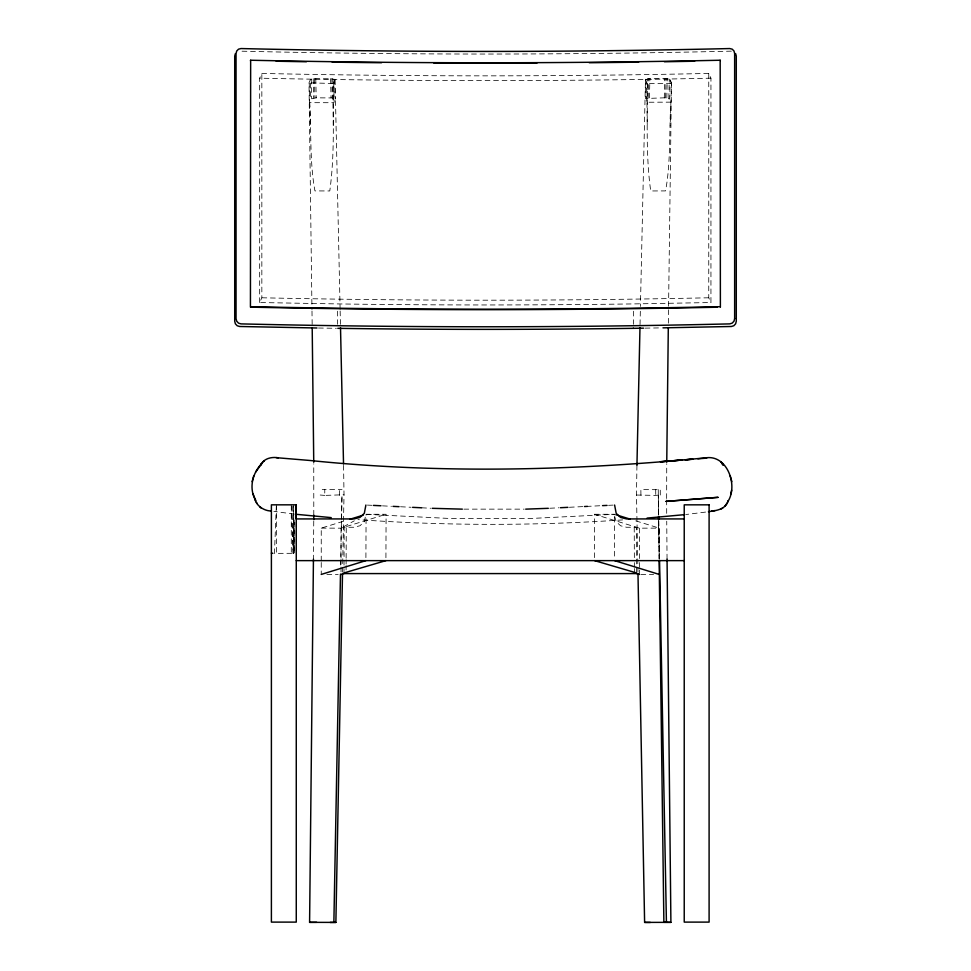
<?xml version="1.0" encoding="UTF-8"?>
<svg xmlns="http://www.w3.org/2000/svg" width="971" height="971" viewBox="0 0 971 971"><rect width="100%" height="100%" fill="white"/><g stroke="black" fill="none" stroke-linecap="round" stroke-linejoin="round"><path stroke-width="0.73" stroke-dasharray="4.86 3.64" d="M259.658 302.527L259.658 78.178L261.842 73.432A2248.253 486.605 0 0 0 708.757 73.432L710.942 78.19L710.942 302.539L633.529 303.911A2275.417 492.491 0 0 1 337.495 303.911L259.658 302.527L261.842 297.781L261.842 73.432M666.652 500.016L666.701 515.14M666.652 498.499L666.737 463.762M343.989 573.582L344.171 527.265L353.966 527.265L359.938 525.772L364.307 521.706L365.897 514.29L448.76 518.429L531.732 518.429L614.594 514.29M346.089 569.989L346.113 565.571M346.113 564.09L346.137 559.672M346.137 558.204L346.259 527.265M365.909 557.645L366.079 514.266L386.094 514.266L385.912 560.631M276.31 506.304L274.465 553.361L294.686 553.312L294.893 519.983M313.754 521.196L313.439 559.029M313.791 515.14L313.754 463.762M343.564 465.376L344.013 494.761L324.739 495.404L324.787 489.578L342.035 489.663M339.571 495.465L339.632 489.627M291.349 506.304L293.157 553.361L293.679 504.835M309.433 102.149L309.664 102.623C311.412 131.898 309.615 162.181 314.944 190.911L329.776 190.959C334.91 154.171 332.956 116.022 333.004 78.76L313.22 78.687L310.307 79.731L308.996 82.863L311.97 309.543M668.351 323.173L671.495 82.863L670.184 79.731L667.271 78.687L648.628 78.639L645.46 79.816L640.435 306.46M333.247 125.635L333.041 83.47L335.044 79.816L333.004 78.76M340.651 565.025L341.489 521.111M341.525 519.606L341.986 495.38L341.27 528.042L354.33 520.796M342.545 572.101L344.013 494.761M636.94 465.376L636.49 494.761L637.959 572.101M640.035 324.617L640.411 307.977M645.861 79.209L645.424 98.508L664.298 97.828L669.747 99.03L670.184 79.731M645.46 79.816L646.771 82.948L646.334 102.246L671.058 102.149M647.05 98.059L647.487 78.76M646.771 82.948L647.463 83.47C647.499 119.166 645.739 155.736 650.716 190.959L665.56 190.911C670.876 162.181 669.092 131.886 670.84 102.623M648.191 97.937L648.628 78.639M649.453 97.889L649.89 78.59M664.298 97.828L664.734 78.542M665.596 97.865L666.033 78.578M666.834 97.986L667.271 78.687M668.837 98.423L669.274 79.124M671.495 82.863L670.172 125.55M671.277 83.324L647.463 83.47M340.117 309.494L335.481 99.115L332.3 97.937L316.206 97.828L310.744 99.03L310.307 79.731M636.673 495.028L655.765 495.404L661.215 494.664M321.243 560.983L321.243 528.115L345.834 520.517M321.243 528.115L341.027 528.175L386.094 514.266M705.589 512.081L686.048 514.496M622.666 519.898L619.789 520.104C532.618 525.857 445.058 525.809 357.911 519.619M549.817 508.246L558.859 507.797M569.394 507.275L602.542 505.624M608.574 505.321L613.089 505.102M645.108 328.137L661.482 327.87M322.238 489.59L324.787 489.578M660.304 495.028L660.256 489.675L640.872 489.627L640.921 495.465M594.58 557.645L594.41 514.266L639.464 528.175L659.248 528.115L659.248 558.762L658.544 520.505M640.884 574.492L653.592 574.444M463.847 509.144L524.194 509.144M594.41 514.266L614.412 514.266M333.041 83.47L308.996 82.863M326.899 574.444L338.199 574.48M318.464 328.016L336.33 328.307M324.739 495.404L320.199 495.028M367.402 505.102L371.929 505.321M382.477 505.855L391.507 506.304M400.55 506.753L411.097 507.275M421.645 507.797L430.687 508.246M294.201 514.084L273.846 511.401M635.799 520.869L659.248 528.115L658.641 529.001M309.664 102.623L310.319 125.55M708.757 73.432L708.757 297.781L710.942 302.539M614.594 516.147L616.197 521.706L620.566 525.772L626.538 527.265L636.333 527.265L636.503 572.089M335.044 79.816L335.481 99.115M340.153 310.999L340.457 324.617M334.631 79.209L335.068 98.508M333.733 82.948L334.17 102.246L333.551 102.708L309.688 102.671L309.227 83.324M331.864 78.639L332.3 97.937M330.601 78.59L331.038 97.889M315.769 78.542L316.206 97.828M314.47 78.578L314.907 97.865M313.22 78.687L313.657 97.986M311.23 79.124L311.667 98.423M658.787 521.039L659.515 558.895M294.055 519.983L294.686 553.312M658.641 521.039L659.03 558.859M646.953 102.708L647.244 125.635M311.994 311.06L312.164 324.678M667.053 559.029L666.737 521.196M658.253 489.59L658.484 514.569M655.704 489.578L655.765 495.404M292.732 506.352L293.157 553.361M634.233 527.265L634.366 561.153M634.379 562.622L634.391 567.04M634.403 568.52L634.415 572.939M614.425 517.252L614.582 557.645M293.679 506.352L293.776 553.349L293.776 519.995M639.464 528.175L639.464 561.044M639.464 562.537L639.464 568.52M639.464 570.013L639.464 574.492M633.529 311.205L633.529 324.314M341.027 528.175L341.027 558.058M341.027 559.551L341.027 565.535M341.027 567.028L341.027 572.999M337.495 311.193L337.495 324.314M321.243 562.476L321.243 574.431M291.288 504.835L291.288 553.373M276.371 504.835L276.371 553.373M708.757 297.781A2248.253 486.605 0 0 1 261.842 297.781M710.942 78.19A2275.417 492.491 0 0 1 259.658 78.178M731.357 51.147A2270.441 491.411 0 0 1 239.655 51.147M658.678 514.982L658.302 495.307L658.556 514.982M658.629 528.564L658.617 527.921L658.617 528.576"/><path stroke-width="1.46" d="M295.852 518.453L295.888 504.835L295.985 518.429M313.767 519.679L313.791 515.14M666.749 462.257L668.303 327.713M342.508 573.618L335.881 922.401L309.591 922.353L313.439 559.029M333.866 922.377L340.481 574.116M636.94 465.376L639.974 327.652M278.313 457.79C271.577 456.673 263.784 458.385 260.641 465.109L261.806 463.446C252.302 473.29 248.6 488.389 255.761 500.623L254.657 497.953C255.737 506.134 265.034 511.171 271.103 510.94M728.129 500.987L727.595 501.971C738.373 486.337 727.789 455.29 706.657 457.729M730.775 494.045L731.661 490.209M253.722 475.984L252.096 481.652M235.383 53.599L234.715 56.124L234.715 321.267L235.383 323.829L237.191 325.746L239.655 326.487L316.971 327.992M708.454 511.656C715.894 510.685 725.422 509.654 728.044 501.121M250.433 60.688L250.652 60.238A2362.067 511.244 0 0 0 720.179 60.238L720.385 60.688M250.433 307.139L250.652 60.238M727.218 502.917L724.949 506.073M255.774 471.967L261.806 463.446M263.76 461.176L263.25 461.795L264.221 460.667M337.811 328.332A2270.441 491.411 0 0 0 633.201 328.332L633.359 328.186M720.798 509.071L722.667 508.112M350.179 519.182L363.19 515.164M321.243 574.431L365.897 560.631M341.027 574.492L343.989 573.582L636.515 573.582L639.464 574.492M385.912 560.631L343.989 572.939L343.989 573.582M711.5 511.171L715.032 510.552M684.689 514.642L647.087 518.089M682.128 460.036L660.426 461.723L670.755 460.922M685.016 459.817L692.238 459.247M673.704 460.691L682.552 460.011M685.514 459.781L692.881 459.21M697.882 458.81L706.16 458.178M707.094 457.705C575.16 470.571 442.072 474.018 310.016 460.485L276.189 457.669M548.312 508.319L525.699 509.144M560.364 507.724L567.889 507.348M584.469 506.522L587.479 506.377M602.542 505.624L607.057 505.406M667.053 559.029L670.9 922.353L644.61 922.401L637.983 573.618M309.591 922.353L316.619 922.316M335.881 922.401L330.152 922.45M633.201 328.332L643.615 328.162M662.975 327.846L731.357 326.487L733.821 325.734L735.617 323.816L736.285 321.243L736.285 56.112L735.617 53.575M670.9 922.353L663.873 922.316L659.151 560.413M650.339 922.45L644.61 922.401M462.342 509.144L432.192 508.319M296.264 518.927L353.966 518.927L359.938 517.434L364.307 513.368L365.897 505.029M684.227 518.927L626.538 518.927L620.566 517.434L616.197 513.368L614.594 505.029M296.264 560.631L684.227 560.631M373.434 505.406L380.972 505.77M393.024 506.377L399.045 506.668M412.602 507.348L421.645 507.797M272.851 553.312L271.394 553.167M331.22 517.616L295.512 514.229M615.845 514.703L630.094 519.109M614.594 560.631L659.248 574.431M594.592 560.631L636.515 572.939L636.515 573.582M260.01 507.165L261.272 508.112M256.866 503.087L256.429 502.359M722.072 463.216L722.946 464.611L721.235 462.22L723.298 465.109L721.198 462.123M720.179 60.238L720.385 307.139M253.164 494.045L254.232 497.103M731.843 481.652L730.216 475.996M340.518 327.652L343.528 463.859M658.702 516.499L658.763 519.534M659.54 560.413L666.422 922.304M658.581 516.499L658.617 519.534M312.201 327.713L313.742 462.257M694.678 61.209A2364.167 511.693 0 0 1 664.419 61.756M638.663 62.144A2364.167 511.693 0 0 1 589.239 62.727M536.963 63.103A2364.167 511.693 0 0 1 433.855 63.103M381.579 62.727A2364.167 511.693 0 0 1 332.155 62.144M306.399 61.756A2364.167 511.693 0 0 1 276.14 61.209M717.363 307.212A2364.167 511.693 0 0 1 251.95 307.176M720.179 306.69A2362.067 511.244 0 0 1 250.652 306.69M734.646 318.646L733.991 321.207L732.183 323.125L729.719 323.889A2253.278 487.697 0 0 1 240.99 323.889L238.526 323.149L236.718 321.231L236.05 318.67L236.05 53.539L236.718 51.002L238.526 49.181L240.99 48.55A2253.278 487.697 0 0 0 729.719 48.55L732.183 49.157L733.991 50.978L734.646 53.502L734.646 318.646M717.982 497.346L666.07 501.388L717.982 497.346M296.264 504.835L271.394 504.835L271.394 922.11L296.264 922.11L296.264 504.835M709.097 504.835L684.227 504.835L684.227 922.11L709.097 922.11L709.097 504.835"/></g></svg>
